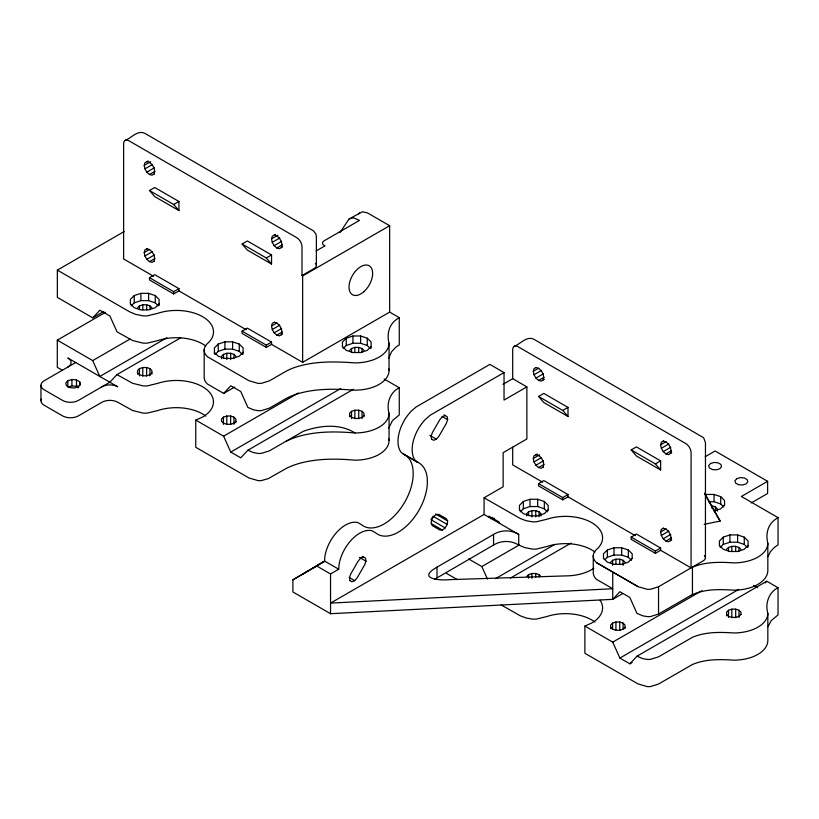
<?xml version="1.0" encoding="UTF-8"?>
<svg xmlns="http://www.w3.org/2000/svg" width="819" height="819" viewBox="0 0 819 819"><rect width="100%" height="100%" fill="white"/><g stroke="black" fill="none" stroke-linecap="round" stroke-linejoin="round"><path stroke-width="1.23" d="M271.55 344.369L271.55 342.096L247.338 328.122L242.096 331.152L242.096 333.425L266.298 347.399L271.55 344.369L302.651 362.336L389.649 312.111L389.649 225.716L302.651 275.942L301.996 275.563L302.006 246.765A7.422 4.29 60 0 0 296.754 237.674L128.87 140.745A7.422 4.29 60 0 0 123.618 143.775L123.618 258.968L153.655 276.31M316.38 265.479L316.39 236.691L315.888 234.05L313.513 230.886L144.789 133.323C137.592 129.689 131.224 138.206 125.153 140.377M434.858 579.146L493.56 545.044L493.56 534.428C501.136 529.688 511.138 529.688 518.724 534.418L518.724 545.024L524.621 547.542L532.022 549.037A17.394 10.043 0 0 0 536.476 549.047L546.897 546.519A37.121 21.437 0 0 1 594.922 552.026M705.435 557.79L705.466 442.618L703.613 437.725L533.865 339.25C526.668 335.616 520.311 344.134 514.24 346.304M622.645 593.632L612.745 599.344L330.548 613.707L292.895 591.973L292.895 579.842L324.559 561.046L324.846 556.674A29.699 17.148 -60 0 1 357.821 522.563L361.619 524.764A41.206 23.792 -60 0 0 393.079 517.147A41.206 23.792 -60 0 0 413.155 475.665L413.155 471.447A41.206 23.792 -60 0 0 404.023 454.299L401.259 452.497A29.699 17.148 -60 0 1 411.261 411.179L415.98 407.053L489.864 364.404L504.033 372.584L504.033 400.071L526.873 386.885L526.873 438.974L503.142 452.672L503.142 486.773L484.08 497.778L484.08 514.455L330.548 603.101L612.745 588.738L596.611 579.412A21.652 12.5 0 0 1 593.263 572.205L593.263 555.538M316.369 565.775L330.548 573.955L338.738 569.236L339.025 564.864A29.699 17.148 -60 0 1 372 530.753L375.798 532.944A41.206 23.792 -60 0 0 407.258 525.337A41.206 23.792 -60 0 0 427.334 483.855L427.334 479.627A41.206 23.792 -60 0 0 418.202 462.489L404.023 454.299M447.194 524.426L447.635 520.935L446.345 518.755L438.923 514.475L436.394 514.445L433.589 516.574L431.582 520.055L431.142 523.546L432.432 525.726L439.854 530.016L442.383 530.036L445.188 527.907L447.194 524.426L433.016 516.246M154.228 173.966L152.099 175.194L149.478 174.488L146.847 172.164L144.922 168.837L144.226 165.397L144.922 162.766L148.126 160.923M154.023 174.078L154.719 171.458L154.023 168.018L152.099 164.691L149.478 162.367L146.847 161.66M154.228 261.107L152.099 262.346L149.478 261.64L146.847 259.316L144.922 255.989L144.226 252.549L144.922 249.918L147.062 248.689M154.023 261.23L154.719 258.609L154.023 255.17L152.099 251.842L149.478 249.519L146.847 248.812M282.616 246.857L279.422 248.7L276.802 247.993L274.17 245.669L272.246 242.342L271.55 238.902L272.246 236.281L275.45 234.429M281.347 247.594L282.043 244.963L281.347 241.533L279.422 238.196L276.802 235.872L274.17 235.166M282.616 334.009L279.422 335.851L276.802 335.145L274.17 332.821L272.246 329.494L271.55 326.054L272.246 323.433L274.385 322.195M281.347 334.746L282.043 332.115L281.347 328.685L279.422 325.348L276.802 323.024L274.17 322.317M544.379 379.269L541.185 381.122L538.554 380.415L535.933 378.091L534.008 374.764L533.302 371.324L534.008 368.693L536.138 367.465M543.099 380.006L543.806 377.385L543.099 373.945L541.185 370.618L538.554 368.294L535.933 367.588M543.314 467.035L541.185 468.273L538.554 467.567L535.933 465.243L534.008 461.916L533.302 458.476L534.008 455.845L537.213 454.002M543.099 467.158L543.806 464.537L543.099 461.097L541.185 457.77L538.554 455.446L535.933 454.74M671.703 452.784L668.509 454.627L665.878 453.921L663.257 451.597L661.332 448.269L660.626 444.83L661.332 442.209L663.462 440.97M670.423 453.521L671.13 450.89L670.423 447.461L668.509 444.123L665.878 441.799L663.257 441.093M671.703 539.936L668.509 541.779L665.878 541.072L663.257 538.748L661.332 535.421L660.626 531.981L661.332 529.361L663.462 528.122M670.423 540.673L671.13 538.042L670.423 534.612L668.509 531.275L665.878 528.951L663.257 528.245M388.769 358.067L391.554 351.791L395.413 347.604A33.292 19.226 0 0 1 399.262 344.932L399.262 317.659L389.649 312.111M388.79 428.071L392.403 420.679L399.262 414.946L399.262 387.735L384.131 379.002M362.244 556.306L365.52 558.2L365.96 561.179L364.67 564.844L357.248 577.702L354.719 580.651L351.914 581.756L349.733 580.497M443.918 414.834L447.194 416.728L447.635 419.707L446.345 423.372L438.923 436.23L436.394 439.179L433.589 440.284L431.408 439.025M767.935 556.715L770.341 551.781L774.201 547.583A33.292 19.226 0 0 1 778.05 544.922L778.05 517.639L741.369 496.468L767.618 481.316L767.618 493.478L751.218 502.958M767.935 626.719L771.17 620.669L778.03 614.946L778.03 587.735L766.779 581.234L637.008 656.203L629.893 663.789L619.881 658.066L612.745 642.147L584.879 626.064L584.889 653.275L638.073 683.937L647.205 686.598A11.466 6.613 0 0 0 650.624 686.517L658.548 684.039L692.434 664.506C705.415 658.978 719.952 659.244 733.763 660.165A34.07 19.666 0 0 0 767.833 640.499L767.833 613.288C764.956 603.664 768.724 592.301 778.03 587.735M432.514 517.117L431.009 519.727L445.188 527.907M339.977 232.565L349.099 218.919L362.428 211.773L367.496 212.92L389.649 225.716M67.834 380.722L65.755 383.077L66.472 385.698L69.717 387.571L74.253 387.991L78.337 386.783L80.426 384.418L79.709 381.808L76.464 379.934L71.929 379.514L67.834 380.722L67.844 387.09L71.929 385.892L76.464 386.302L78.624 387.551M358.65 213.882L359.602 212.858M180.753 337.786L116.963 374.611L109.848 382.238L78.348 400.43A11.138 6.429 0 0 1 62.592 400.43L44.216 389.813A11.138 6.429 0 0 1 44.216 380.722L75.717 362.53M204.177 349.611L204.177 376.894A21.652 12.5 0 0 0 207.524 384.091L223.669 393.417L230.804 385.769L240.755 391.502L247.86 407.391L253.573 409.869L258.128 410.677A11.466 6.613 0 0 0 261.537 410.595L269.471 408.097L286.026 398.556A51.669 29.832 0 0 1 293.028 395.342C312.797 388.165 334.295 388.687 354.975 390.172A34.07 19.666 0 0 0 389.035 370.505L389.035 343.222C386.885 335.186 388.544 325.624 395.413 320.321A33.292 19.226 0 0 1 399.262 317.659M765.192 582.933L766.779 581.234M124.201 231.521L57.35 270.116L57.35 297.399L92.762 317.844L99.887 310.227L109.889 315.98L117.025 331.849L132.586 340.509L142.936 343.11A17.394 10.043 0 0 0 147.389 343.12L157.821 340.591A37.121 21.437 0 0 1 205.835 346.099M488.288 516.881L488.963 516.154L498.976 521.908L499.672 523.454M353.46 389.24L247.881 450.225L240.755 457.821L230.743 452.088L223.618 436.169L195.751 420.086L195.751 447.297L248.945 477.958L258.077 480.62A11.466 6.613 0 0 0 261.486 480.538L268.202 478.665L286.026 468.57A59.316 34.244 0 0 1 296.529 464.24C315.387 458.333 335.503 458.517 354.985 460.176A34.07 19.666 0 0 0 389.056 440.509L389.056 413.298C386.179 403.675 389.946 392.311 399.262 387.735M159.091 305.477L159.091 299.416L155.252 295.567L148.587 293.345L140.909 293.345L134.244 295.567L130.405 299.416L130.405 304.258M131.173 305.917L134.244 302.846L140.909 300.624L148.587 300.624L155.252 302.846L158.323 305.917M137.572 307.801L139.496 305.876L142.823 304.76L146.673 304.76L150 305.876L151.924 307.801M159.091 303.849L155.252 307.698L148.587 309.91L140.909 309.91L134.244 307.698L130.405 303.849M151.873 374.17L151.873 370.557L149.949 368.632L146.621 367.526L142.782 367.526L139.445 368.632L137.531 370.557L137.531 374.17M151.873 372.778L149.949 374.692L146.621 375.808L142.782 375.808L139.445 374.692L137.531 372.778M243.1 353.972L243.1 347.911L239.261 344.072L232.596 341.851L224.908 341.851L218.253 344.072L214.414 347.911L214.414 353.972M215.182 354.422L218.253 351.341L224.908 349.129L232.596 349.129L239.261 351.341L242.332 354.422M235.923 356.296L234.009 354.371L230.682 353.265L226.832 353.265L223.505 354.371L221.58 356.296L221.58 358.794M243.1 352.354L239.261 356.193L232.596 358.415L224.908 358.415L218.253 356.193L214.414 352.354M235.882 422.676L235.882 419.062L233.958 417.137L230.63 416.021L226.781 416.021L223.454 417.137L221.529 419.062L221.529 421.468M235.882 421.273L233.958 423.198L230.63 424.303L226.781 424.303L223.454 423.198L221.529 421.273M371.13 348.116L371.13 342.055L367.281 338.206L360.626 335.985L352.938 335.985L346.283 338.206L342.444 342.055L342.444 346.898M343.212 348.556L346.283 345.485L352.938 343.263L360.626 343.263L367.281 345.485L370.362 348.556M349.611 350.44L351.535 348.515L354.862 347.399L358.702 347.399L362.039 348.515L363.953 350.44M371.13 346.488L367.281 350.337L360.626 352.549L352.938 352.549L346.283 350.337L342.444 346.488M363.964 416.851L363.964 413.226L362.049 411.312L358.722 410.196L354.873 410.196L351.546 411.312L349.621 413.226L349.621 416.851M363.964 415.448L362.049 417.373L358.722 418.478L354.873 418.478L351.546 417.373L349.621 415.448M548.177 510.186L548.177 505.343L544.328 501.494L537.673 499.273L529.985 499.273L523.331 501.494L519.481 505.343L519.481 510.186M520.249 511.844L523.331 508.773L529.985 506.551L537.673 506.551L544.328 508.773L547.409 511.844M541.001 515.939L541.001 513.728L539.076 511.803L535.749 510.687L531.91 510.687L528.583 511.803L526.658 513.728L526.658 515.939M548.177 509.776L544.328 513.626L537.673 515.837L529.985 515.837L523.331 513.626L519.481 509.776M526.658 576.535L528.583 574.61L531.91 573.495L535.749 573.495L539.076 574.61L541.001 576.535M632.186 558.691L632.186 553.839L628.337 549.999L621.682 547.778L613.994 547.778L607.34 549.999L603.49 553.839L603.49 558.691M605.026 559.582L607.34 557.268L613.994 555.057L621.682 555.057L628.337 557.268L631.408 560.35M610.667 562.223L612.592 560.298L615.919 559.193L619.758 559.193L623.085 560.298L625.01 562.223M632.186 558.282L628.337 562.121L621.682 564.342L613.994 564.342L607.34 562.121L603.49 558.282M724.559 504.944L720.71 508.794L714.055 511.005M625.01 628.654L625.01 625.03L623.085 623.105L619.758 622L615.919 622L612.592 623.105L610.667 625.03L610.667 628.654M625.01 627.252L623.085 629.176L619.758 630.282L615.919 630.282L612.592 629.176L610.667 627.252M748.105 547.051L748.105 540.99L744.266 537.151L737.602 534.93L729.924 534.93L723.259 537.151L719.42 540.99L719.42 545.843M720.188 547.501L723.259 544.42L729.924 542.198L737.602 542.198L744.266 544.42L747.337 547.501M726.586 549.375L728.511 547.45L731.838 546.345L735.687 546.345L739.014 547.45L740.939 549.375M748.105 545.434L744.266 549.273L737.602 551.494L729.924 551.494L723.259 549.273L719.42 545.434M740.939 614.598L740.939 612.182L739.014 610.257L735.687 609.152L731.838 609.152L728.511 610.257L726.586 612.182L726.586 615.806M740.939 614.404L739.014 616.318L735.687 617.434L731.838 617.434L728.511 616.318L726.586 614.404M493.56 534.428L437.008 567.147C416.349 578.879 439.864 580.753 450.286 579.627L565.468 575.9A37.121 21.437 0 0 0 593.898 568.253M303.399 573.781L324.733 560.995M247.881 450.225L253.521 452.62L258.077 453.429A11.466 6.613 0 0 0 261.486 453.347L269.42 450.849L303.296 431.326C319.748 425.368 339.65 423.208 354.985 432.964A34.07 19.666 0 0 0 389.056 413.298M144.226 165.397L150.624 161.701M144.922 168.837L152.395 164.527M146.847 172.164L154.31 167.854M149.478 174.488L154.801 171.406M149.478 190.53L154.719 187.5L178.931 201.474L178.931 210.565L154.719 196.591L149.478 190.53L173.679 204.504L178.931 210.565M173.679 204.504L178.931 201.474M144.226 252.549L149.56 249.467M144.922 255.989L152.395 251.679M146.847 259.316L154.31 255.006M149.478 261.64L154.801 258.558M178.931 290.899L173.679 293.929L149.478 279.955L149.478 277.682L154.719 274.652L178.931 288.626L178.931 290.899L246.243 329.76M92.762 317.844L103.757 311.496M62.572 370.403L57.299 367.373L57.299 340.151L105.518 312.315M242.096 244.001L247.338 240.97L271.55 254.944L271.55 264.046L247.338 250.071L242.096 244.001L266.298 257.975L271.55 264.046M149.478 277.682L173.679 291.656L178.931 288.626M271.55 238.902L277.948 235.207M272.246 242.342L279.719 238.032M274.17 245.669L281.634 241.359M276.802 247.993L282.125 244.922M266.298 257.975L271.55 254.944M57.299 340.151L92.701 360.595L130.088 339.015M316.206 250.921L324.989 245.843L324.14 245.352A5.569 3.215 0 0 1 324.14 240.806L359.459 220.413L353.624 217.854L349.099 218.919M166.912 337.715L99.826 376.453L67.844 357.985A11.138 6.429 0 0 1 67.844 367.076M301.996 275.563L314.199 268.509A7.422 4.29 0 0 0 315.387 263.339M271.55 326.054L276.883 322.973M272.246 329.494L279.719 325.184M274.17 332.821L281.634 328.511M276.802 335.145L282.125 332.074M242.096 331.152L266.298 345.127L271.55 342.096M223.669 393.417L234.664 387.07M223.618 436.169L298.392 392.997M230.743 452.088L340.724 388.554M504.033 372.584L430.159 415.243L425.43 419.369A29.699 17.148 -60 0 0 415.438 460.688L418.202 462.489M502.907 384.346L512.694 378.695L526.873 386.885M533.302 371.324L538.636 368.243M534.008 374.764L541.472 370.454M535.933 378.091L543.396 373.781M538.554 380.415L543.888 377.334M538.554 396.457L543.806 393.427L568.007 407.401L568.007 416.492L543.806 402.518L538.554 396.457L562.755 410.432L568.007 416.492M562.755 410.432L568.007 407.401M292.895 579.842L310.032 569.952M312.244 568.673L319.983 564.209M322.184 562.929L324.396 561.66M533.302 458.476L539.701 454.78M534.008 461.916L541.472 457.606M535.933 465.243L543.396 460.933M538.554 467.567L543.888 464.486M568.007 496.826L562.755 499.856L538.554 485.882L538.554 483.609L543.806 480.579L568.007 494.553L568.007 496.826L635.319 535.687M490.632 518.693L492.833 517.424M492.454 519.553L494.645 518.294M631.173 449.928L636.424 446.898L660.626 460.872L660.626 469.973L636.424 455.999L631.173 449.928L655.374 463.902L660.626 469.973M538.554 483.609L562.755 497.583L568.007 494.553M660.626 444.83L665.96 441.748M661.332 448.269L668.795 443.959M663.257 451.597L670.72 447.287M665.878 453.921L671.211 450.849M655.374 463.902L660.626 460.872M468.56 558.906L481.828 566.574L519.226 544.983M705.272 456.685L715.12 451.003L767.618 481.316M495.556 578.624L554.944 544.328M510.493 578.05L570.986 543.12M660.626 550.296L655.374 553.327L631.173 539.352L631.173 537.08L636.424 534.049L660.626 548.024L660.626 550.296L691.052 567.864L691.093 452.692A7.422 4.29 60 0 0 685.841 443.601L517.946 346.672A7.422 4.29 60 0 0 512.694 349.703L512.694 378.695M660.626 531.981L665.96 528.9M661.332 535.421L668.795 531.111M663.257 538.748L670.72 534.438M665.878 541.072L671.211 538.001M631.173 537.08L655.374 551.054L660.626 548.024M484.08 497.778L520.198 518.488L526.105 520.71L532.022 521.754A17.394 10.043 0 0 0 536.476 521.775L546.897 519.236A37.121 21.437 0 0 1 591.717 522.635A37.121 21.437 0 0 1 597.614 548.515A21.652 12.5 0 0 0 596.611 562.735L638.083 586.66L647.215 589.322A11.466 6.613 0 0 0 650.624 589.24L658.548 586.742L703.265 560.82A7.432 4.29 0 0 0 704.442 555.64M691.185 595.218C704.279 588.759 719.543 589.301 733.763 590.161A34.07 19.666 0 0 0 767.833 570.495L767.833 543.212C765.673 535.176 767.331 525.603 774.201 520.3A33.292 19.226 0 0 1 778.05 517.639M612.745 572.061L612.745 599.344L619.87 591.707L629.821 597.44L636.947 613.318L642.649 615.796L647.215 616.605A11.466 6.613 0 0 0 650.624 616.523L658.548 614.025L691.021 595.311M612.745 642.147L701.822 590.724M619.881 658.066L738.646 589.455M629.893 663.789L632.084 662.52M493.56 545.044C501.136 540.294 511.138 540.305 518.724 545.024M195.751 420.086L202.59 417.055A37.121 21.437 0 0 0 205.784 388.851A37.121 21.437 0 0 0 157.77 383.343L147.348 385.882A17.394 10.043 0 0 1 142.895 385.862L132.535 383.261L116.963 374.611M584.879 626.064L591.717 623.034A37.121 21.437 0 0 0 600.122 600.204M445.188 415.571L442.383 416.676L439.854 419.625L432.432 432.483L431.142 436.148L431.582 439.127M363.513 557.033L360.708 558.138L358.179 561.087L350.747 573.955L349.457 577.62L349.908 580.599M704.176 524.355L720.177 521.038L704.616 493.089M724.559 505.354L724.559 500.511L720.71 496.662L714.055 494.441L706.367 494.441L706.367 496.867M708.568 501.719L714.055 501.719L720.71 503.941L723.791 507.012M354.985 432.964C335.503 431.306 315.387 431.122 296.529 437.039A59.316 34.244 0 0 0 286.026 441.359M717.383 511.107L717.383 508.896L715.468 506.971L712.131 505.855L712.131 508.364M637.008 656.203L642.649 658.599L647.215 659.408A11.466 6.613 0 0 0 650.624 659.326L658.548 656.828L692.434 637.305C705.405 631.777 719.952 632.033 733.763 632.964A34.07 19.666 0 0 0 767.833 613.288M518.724 534.418L484.08 514.455M753.654 585.411L757.657 587.725M442.188 416.564L447.635 419.707M542.731 482.237L512.694 464.895L512.694 447.205M429.852 435.401L436.394 439.179M596.611 562.735L638.083 586.66M402.979 453.91L417.158 462.09M57.35 270.116L129.637 311.814L135.544 314.332L142.936 315.827A17.394 10.043 0 0 0 147.389 315.847L157.821 313.308A37.121 21.437 0 0 1 202.631 316.707A37.121 21.437 0 0 1 208.538 342.588A21.652 12.5 0 0 0 207.524 356.808L248.996 380.733L258.128 383.394A11.466 6.613 0 0 0 261.537 383.312L269.471 380.815L286.026 371.273A51.669 29.832 0 0 1 293.028 368.059C312.786 360.882 334.306 361.404 354.975 362.889A34.07 19.666 0 0 0 389.035 343.222M435.647 514.004L447.635 520.935M431.48 523.74L442.383 530.036M446.437 573.341L457.381 579.657M501.197 604.924L520.198 615.775L526.105 617.997L532.022 619.051A17.394 10.043 0 0 0 536.476 619.062L546.897 616.523A37.121 21.437 0 0 1 594.922 622.041M359.418 557.401L365.96 561.179M324.559 561.046L338.738 569.236M349.263 577.508L354.719 580.651M716.4 514.987L720.177 521.038M704.575 493.744L715.775 513.861M481.828 566.574L487.428 579.033M92.701 360.595L99.826 376.453L117.731 386.783A11.149 6.439 0 0 0 101.976 386.783M388.687 368.796L389.035 370.505M388.708 438.789L389.056 440.509M744.266 537.151L744.266 544.42M739.014 547.45L739.014 551.207M739.014 610.257L739.014 617.495M737.602 534.93L737.602 542.198M735.687 546.345L735.687 551.341M735.687 609.152L735.687 617.598M731.838 546.345L731.838 551.341M731.838 609.152L731.838 617.598M729.924 534.93L729.924 542.198M728.511 547.45L728.511 551.207M728.511 610.257L728.511 617.495M723.259 537.151L723.259 544.42M720.71 496.662L720.71 503.941M715.468 506.971L715.468 510.718M714.055 494.441L714.055 501.719M692.434 594.502L692.434 567.219C705.405 561.691 719.952 561.947 733.763 562.878A34.07 19.666 0 0 0 767.833 543.212M658.548 586.742L658.548 614.025M655.374 551.054L655.374 553.327M628.337 549.999L628.337 557.268M623.085 560.298L623.085 565.305M623.085 623.105L623.085 629.146M621.682 547.778L621.682 555.057M619.758 559.193L619.758 564.199M619.758 622L619.758 630.446M615.919 559.193L615.919 564.199M615.919 622L615.919 630.446M613.994 547.778L613.994 555.057M612.592 560.298L612.592 565.305M612.592 623.105L612.592 629.146M607.34 549.999L607.34 557.268M562.755 497.583L562.755 499.856M544.328 501.494L544.328 508.773M539.076 511.803L539.076 516.799M539.076 574.61L539.076 577.026M537.673 499.273L537.673 506.551M535.749 510.687L535.749 516.943M535.749 573.495L535.749 577.119M531.91 510.687L531.91 516.943M531.91 573.495L531.91 578.327M529.985 499.273L529.985 506.551M528.583 511.803L528.583 515.55M528.583 574.61L528.583 578.224M523.331 501.494L523.331 508.773M437.008 567.147L437.008 577.753M367.281 338.206L367.281 345.485M362.039 348.515L362.039 352.262M362.049 411.312L362.049 418.55M360.626 335.985L360.626 343.263M358.702 347.399L358.702 352.405M358.722 410.196L358.722 418.642M354.862 347.399L354.862 352.405M354.873 410.196L354.873 418.642M352.938 335.985L352.938 343.263M351.535 348.515L351.535 352.262M351.546 411.312L351.546 418.55M346.283 338.206L346.283 345.485M330.548 573.955L330.548 613.707M302.651 275.942L302.651 362.336M266.298 345.127L266.298 347.399M239.261 344.072L239.261 351.341M234.009 354.371L234.009 358.128M233.958 417.137L233.958 424.375M232.596 341.851L232.596 349.129M230.682 353.265L230.682 359.521M230.63 416.021L230.63 424.467M226.832 353.265L226.832 359.521M226.781 416.021L226.781 424.467M224.908 341.851L224.908 349.129M223.505 354.371L223.505 358.128M223.454 417.137L223.454 424.375M218.253 344.072L218.253 351.341M173.679 291.656L173.679 293.929M155.252 295.567L155.252 302.846M150 305.876L150 309.623M149.949 368.632L149.949 375.87M148.587 293.345L148.587 300.624M146.673 304.76L146.673 309.766M146.621 367.526L146.621 375.972M142.823 304.76L142.823 309.766M142.782 367.526L142.782 375.972M140.909 293.345L140.909 300.624M139.496 305.876L139.496 309.623M139.445 368.632L139.445 375.87M134.244 295.567L134.244 302.846M79.709 381.808L79.709 385.626M77.815 385.657L77.815 387.93M76.464 379.934L76.464 386.302M71.929 379.514L71.929 385.892M40.95 385.268L40.95 400.737M205.784 416.062A37.121 21.437 0 0 0 157.77 410.544L147.348 413.083A17.394 10.043 0 0 1 142.895 413.073L132.545 410.462L117.741 402.242A11.149 6.439 0 0 0 101.976 402.252L78.348 415.898A11.138 6.429 0 0 1 62.602 415.898L44.216 405.282A11.138 6.429 0 0 1 41.329 399.068M710.523 463.503L708.701 465.571L709.326 467.864L712.172 469.502L716.134 469.86L719.706 468.806L721.529 466.748L720.904 464.455L718.068 462.817L714.096 462.448L710.523 463.503M736.772 478.665L734.95 480.722L735.575 483.015L738.421 484.653L742.383 485.022L745.966 483.968L747.788 481.9L747.153 479.606L744.317 477.968L740.356 477.61L736.772 478.665M363.892 291.656A16.708 9.644 -60 0 0 369.185 265.776A16.708 9.644 -60 0 0 349.426 283.302A16.708 9.644 -60 0 0 363.892 291.656"/></g></svg>
